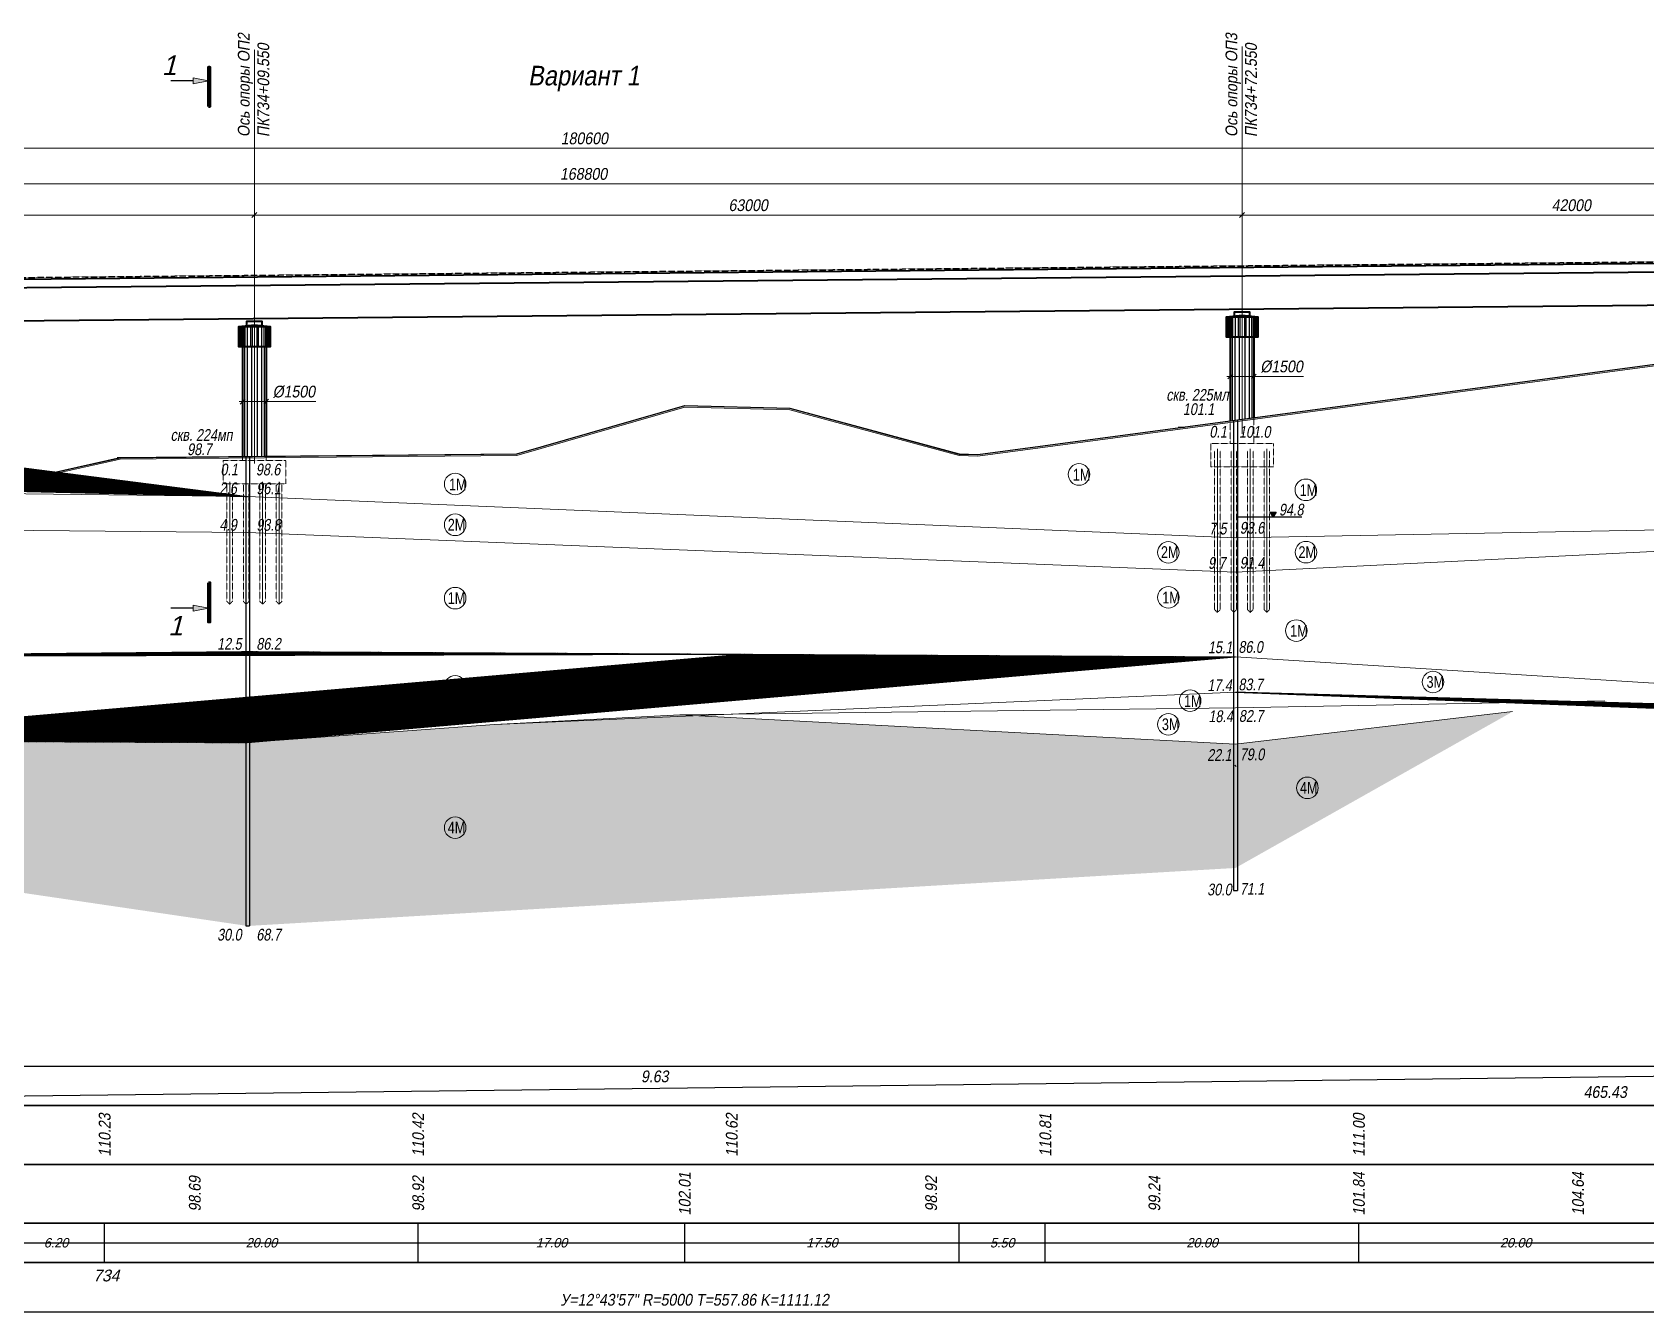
# Model space of a CAD drawing. Header units: millimetres. Extents: x 1864 to 10174863, y -4887456 to 5366151.
# Drawn here: x 9018489 to 9121402, y 382851 to 464462 of the extents above; entities that cross this region are included whole.
import ezdxf
from ezdxf.enums import TextEntityAlignment as Align

# ---------------------------------------------------------------- set-up
doc = ezdxf.new("R2010")
doc.units = ezdxf.units.MM
doc.linetypes.add('CENTER', pattern=[50.8, 31.75, -6.35, 6.35, -6.35])
doc.linetypes.add('DASHED', pattern=[7, 5, -2, 0])
for name, color, linetype, lineweight in [('C-GEOL-GRSL', 94, 'Continuous', 15), ('C-GIDR', 141, 'Continuous', 40), ('S-BALK', 150, 'Continuous', 40), ('S-BETN', 2, 'Continuous', 40), ('S-GRID', 1, 'CENTER', 20), ('S-GRID-TRASSA', 4, 'CENTER', 30), ('S-OPOR', 2, 'Continuous', 40), ('S-OPOR-NVEL', 7, 'DASHED', 20), ('S-TEXT', 4, 'Continuous', 30), ('S-ZEML', 32, 'Земля1', 30), ('T-DIMS', 3, 'Continuous', 30), ('T-RTBL', 6, 'Continuous', 25), ('T-SECT', 6, 'Continuous', 30), ('T-TEXT', 4, 'Continuous', 30)]:
    doc.layers.add(name, color=color, linetype=linetype, lineweight=lineweight)
for name, color, linetype in [('C-GEOL-PATT', 250, 'Continuous'), ('C-GEOL-SCVG', 60, 'Continuous'), ('S-PATT', 252, 'Continuous'), ('Красные отметки', 1, 'Continuous'), ('Модель — спереди', 7, 'Continuous'), ('Текст', 7, 'Continuous'), ('Черные отметки', 3, 'Continuous')]:
    doc.layers.add(name, color=color, linetype=linetype)
doc.styles.add('TM', font='mipgost.shx', dxfattribs={"width": 0.9, "oblique": 10})
doc.styles.add('Тип А прямой', font='mipgost.shx', dxfattribs={"width": 0.8})
doc.linetypes.add('Земля1', pattern='A,24,[3,ltsnew.shx,S=6,R=0,X=-6,Y=-6],3,[3,ltsnew.shx,S=6,R=0,X=-6,Y=-6],3,[3,ltsnew.shx,S=6,R=0,X=-6,Y=-6],0', length=30)
doc.dimstyles.new('TM', dxfattribs={"dimscale": 0, "dimtxt": 3, "dimasz": 1.25, "dimexe": 0.9, "dimexo": 1, "dimgap": 1, "dimtad": 1, "dimdec": 0, "dimdsep": 46, "dimtxsty": 'TM', "dimblk1": 'OBLIQUE', "dimblk2": 'OBLIQUE', "dimsah": 1, "dimcen": 3, "dimdle": 0.9, "dimclrt": 7, "dimadec": 0, "dimazin": 0, "dimtfac": 1, "dimtdec": 0, "dimtmove": 1, "dimatfit": 2, "dimldrblk": 'NONE', "dimfxl": 1, "dimtfill": 1, "dimtolj": 1, "dimlwd": 15, "dimlwe": 15, "dimarcsym": 0})
pattern_1 = [(45, (1390063217.026, 481230361.6045), (-3.5355, 3.5355), [])]

# ---------------------------------------------------------------- blocks, each defined once
blk = doc.blocks.new('eolog')
at = {"layer": 'C-GEOL-PATT', "ltscale": 1.75}
h = blk.add_hatch(dxfattribs=at)
h.set_pattern_fill('FG_15', color=256, style=0)
h.set_pattern_definition(pattern_1)
edge = h.paths.add_edge_path()
edge.add_line((1390063056.4, 481231329.6), (1390063056.4, 481231390.6))
edge.add_line((1390063056.4, 481231390.6), (1390063217, 481231390.6))
edge.add_line((1390063217, 481231390.6), (1390063384, 481231380.6))
edge.add_line((1390063384, 481231380.6), (1390063459.6, 481231337.8))
edge.add_line((1390063459.6, 481231337.8), (1390063461.9, 481231337.6))
edge.add_line((1390063461.9, 481231337.6), (1390063473, 481231331.2))
edge.add_line((1390063473, 481231331.2), (1390063557, 481231326.3))
edge.add_line((1390063557, 481231326.3), (1390063695, 481231331.2))
edge.add_line((1390063695, 481231331.2), (1390063723.3, 481231337.6))
edge.add_line((1390063723.3, 481231337.6), (1390063727.8, 481231337.6))
edge.add_line((1390063727.8, 481231337.6), (1390063767, 481231346.3))
edge.add_line((1390063767, 481231346.3), (1390063848.2, 481231347.1))
edge.add_line((1390063848.2, 481231347.1), (1390064020, 481231348.7))
edge.add_line((1390064020, 481231348.7), (1390064127, 481231379.5))
edge.add_line((1390064127, 481231379.5), (1390064194, 481231377.9))
edge.add_line((1390064194, 481231377.9), (1390064302, 481231348.6))
edge.add_line((1390064302, 481231348.6), (1390064314, 481231348.3))
edge.add_line((1390064314, 481231348.3), (1390064800, 481231413.1))
edge.add_line((1390064800, 481231413.1), (1390064896.7, 481231419))
edge.add_line((1390064896.7, 481231419), (1390065262, 481231429.8))
edge.add_line((1390065089.7, 481231419.9), (1390065089.9, 481231304.3))
edge.add_line((1390064912.5, 481231304.3), (1390064897.3, 481231304))
edge.add_line((1390064897.3, 481231304), (1390064478.4, 481231296.2))
edge.add_line((1390064478.4, 481231296.2), (1390063848.2, 481231322.6))
edge.add_line((1390063848.2, 481231322.6), (1390063217, 481231329.6))
edge.add_line((1390063217, 481231329.6), (1390063202, 481231329.6))
edge.add_line((1390063056.4, 481231217.6), (1390063056.4, 481231305.6))
edge.add_line((1390063056.4, 481231305.6), (1390063217, 481231305.6))
edge.add_line((1390063217, 481231305.6), (1390063848.2, 481231299.6))
edge.add_line((1390063848.2, 481231299.6), (1390064478.4, 481231274.3))
edge.add_line((1390064478.4, 481231274.3), (1390064895.3, 481231295))
edge.add_line((1390064895.3, 481231295), (1390064913, 481231295.3))
edge.add_line((1390065089.7, 481231295.3), (1390065089.2, 481231194))
edge.add_line((1390065089.2, 481231194), (1390064897.3, 481231193.9))
edge.add_line((1390064897.3, 481231193.9), (1390064478.4, 481231220.2))
edge.add_line((1390064478.4, 481231220.2), (1390063848.2, 481231223.6))
edge.add_line((1390063848.2, 481231223.6), (1390063217, 481231217.6))
edge.add_line((1390063217, 481231217.6), (1390063202, 481231217.6))
edge.add_line((1390064005.7, 481231177.1), (1390064478.4, 481231197.8))
edge.add_line((1390064478.4, 481231197.8), (1390064792.5, 481231189.1))
edge.add_line((1390064792.5, 481231189.1), (1390064714, 481231192.2))
edge.add_line((1390064714, 481231192.2), (1390064478.3, 481231187.8))
edge.add_line((1390064478.3, 481231187.8), (1390064123.9, 481231183.2))
edge.add_line((1390064123.9, 481231183.2), (1390064005.7, 481231177.1))
at = {"layer": 'C-GEOL-PATT'}
h = blk.add_hatch(dxfattribs=at)
h.set_pattern_fill('FG_35', color=256, style=0)
h.set_pattern_definition([(0, (1390063215.026, 481230364.6045), (6, 6), [5, -7]), (18.43495, (1390063216.0262, 481230363.6045), (6.000004, 6), [3.16228, -15.811386]), (161.56505, (1390063219.0262, 481230362.6045), (-6.000004, 6), [3.16228, -15.811386]), (26.56505, (1390063217.0262, 481230361.6045), (6.000002, 6.000001), [2.23607, -24.596747]), (135, (1390063218.026, 481230360.6045), (-6, -6), [1.414214, -7.071068]), (71.56505, (1390063217.0262, 481230357.6045), (6.000001, 6.0000035), [3.16228, -15.811397])])
h.paths.add_polyline_path([(1390063202, 481231391.6), (1390063217, 481231391.6), (1390063384, 481231381.6), (1390063461.9, 481231337.6), (1390063723.4, 481231337.6), (1390063767, 481231347.3), (1390064020, 481231349.7), (1390064127, 481231380.5), (1390064194, 481231378.9), (1390064302, 481231349.6), (1390064314, 481231349.3), (1390064478.4, 481231371.3), (1390064800, 481231414.1), (1390064913, 481231421), (1390064913.2, 481231420), (1390064800, 481231413.1), (1390064478.4, 481231370.3), (1390064314, 481231348.3), (1390064302, 481231348.6), (1390064194, 481231377.9), (1390064127, 481231379.5), (1390064020, 481231348.7), (1390063767, 481231346.3), (1390063723.3, 481231337.6), (1390063459.6, 481231337.8), (1390063384, 481231380.6), (1390063217, 481231390.6), (1390063202, 481231390.6)])
h = blk.add_hatch(dxfattribs=at)
h.set_pattern_fill('FG_15', color=256, scale=0.707107, style=0)
h.set_pattern_definition(pattern_1)
edge = h.paths.add_edge_path()
edge.add_line((1390063848.2, 481231322.6), (1390064478.4, 481231296.2))
edge.add_line((1390064478.4, 481231296.2), (1390064897.3, 481231304))
edge.add_line((1390064897.3, 481231304), (1390064912.5, 481231304.3))
edge.add_line((1390064912.5, 481231304.3), (1390064913, 481231295.3))
edge.add_line((1390064913, 481231295.3), (1390064897.3, 481231295))
edge.add_line((1390064897.3, 481231295), (1390064478.4, 481231274.3))
edge.add_line((1390064478.4, 481231274.3), (1390063848.2, 481231299.6))
edge.add_line((1390063848.2, 481231299.6), (1390063217, 481231305.6))
edge.add_line((1390063217, 481231213.3), (1390063053.7, 481231213.3))
edge.add_line((1390063053.7, 481231213.3), (1390063056.4, 481231401.2))
edge.add_line((1390063056.4, 481231401.2), (1390063219.9, 481231391.4))
edge.add_line((1390063219.9, 481231391.4), (1390063384, 481231381.6))
edge.add_line((1390063384, 481231381.6), (1390063473, 481231331.2))
edge.add_line((1390063473, 481231331.2), (1390063848.2, 481231322.6))
h = blk.add_hatch(dxfattribs=at)
h.set_pattern_fill('FG_19', color=256, scale=0.707107, style=0)
h.set_pattern_definition([(0, (1390063217.026, 481230361.6045), (0, 4.999952), [])])
edge = h.paths.add_edge_path()
edge.add_line((1390063056.4, 481231168.6), (1390063056.4, 481231217.6))
edge.add_line((1390063056.4, 481231217.6), (1390063217, 481231217.6))
edge.add_line((1390063217, 481231217.6), (1390063848.2, 481231223.6))
edge.add_line((1390063848.2, 481231223.6), (1390064478.3, 481231220.2))
edge.add_line((1390064478.3, 481231220.2), (1390064897.3, 481231193.9))
edge.add_line((1390064897.3, 481231193.9), (1390064912.5, 481231194))
edge.add_line((1390065089.9, 481231194), (1390065089.7, 481231181.6))
edge.add_line((1390064912.3, 481231181.6), (1390064897.3, 481231181.6))
edge.add_line((1390064897.3, 481231181.6), (1390064792.5, 481231189.1))
edge.add_line((1390064792.5, 481231189.1), (1390064478.3, 481231197.8))
edge.add_line((1390064478.3, 481231197.8), (1390064005.7, 481231177.1))
edge.add_line((1390064005.7, 481231177.1), (1390063848.2, 481231165.6))
edge.add_line((1390063848.2, 481231165.6), (1390063217, 481231168.6))
edge.add_line((1390063217, 481231168.6), (1390063202, 481231168.6))
edge.add_line((1390064123.9, 481231183.2), (1390064478.4, 481231186.6))
edge.add_line((1390064478.4, 481231186.6), (1390064714, 481231192.2))
edge.add_line((1390064714, 481231192.2), (1390064655.1, 481231185.3))
edge.add_line((1390064655.1, 481231185.3), (1390064478.3, 481231164.6))
edge.add_line((1390064478.3, 481231164.6), (1390064123.9, 481231183.2))
at = {"layer": 'C-GEOL-PATT', "ltscale": 2.5}
h = blk.add_hatch(dxfattribs=at)
h.set_pattern_fill('FG_12', color=256, scale=1.75, style=0)
h.set_pattern_definition([(45, (1390063217.026, 481230361.6045), (-3.5355, 3.5355), [3.999962, -0.99999])])
h.paths.add_polyline_path([(1390063848.2, 481231165.6), (1390064005.7, 481231177.1), (1390064123.9, 481231183.2), (1390064478.3, 481231164.6), (1390064655.1, 481231185.3), (1390064478.3, 481231085.6), (1390063848.2, 481231048.6), (1390063217, 481231141.6), (1390063056.4, 481231141.6), (1390063056.4, 481231168.6), (1390063217, 481231168.6)])
at = {"layer": 'Текст'}
h = blk.add_hatch(color=5, dxfattribs=at)
h.dxf.hatch_style = 1
h.paths.add_polyline_path([(1390064500.4, 481231312.6), (1390064502.3, 481231309.6), (1390064504.3, 481231312.6)])
at = {"layer": 'C-GEOL-GRSL'}
for p, q in [((1390063056.4, 481231331.4), (1390063848.2, 481231322.6)), ((1390063848.2, 481231322.6), (1390064478.4, 481231296.2)), ((1390063848.2, 481231299.6), (1390063056.4, 481231307.1)), ((1390064478.4, 481231274.3), (1390063848.2, 481231299.6)), ((1390064478.4, 481231296.2), (1390064897.3, 481231304)), ((1390064897.3, 481231295), (1390064478.4, 481231274.3)), ((1390063056.4, 481231216.1), (1390063848.2, 481231223.6)), ((1390063848.2, 481231223.6), (1390064478.3, 481231220.2)), ((1390064478.3, 481231220.2), (1390064897.3, 481231193.9)), ((1390064478.3, 481231197.8), (1390064005.7, 481231177.1)), ((1390064792.5, 481231189.1), (1390064478.3, 481231197.8)), ((1390064005.7, 481231177.1), (1390064123.9, 481231183.2)), ((1390064123.9, 481231183.2), (1390064478.3, 481231187.8)), ((1390064123.9, 481231183.2), (1390064478.3, 481231164.6)), ((1390064478.3, 481231187.8), (1390064714, 481231192.2)), ((1390064478.3, 481231164.6), (1390064655.1, 481231185.3)), ((1390063848.2, 481231165.6), (1390064005.7, 481231177.1)), ((1390063056.4, 481231169.4), (1390063848.2, 481231165.6))]:
    blk.add_line(p, q, dxfattribs=at)
blk.add_lwpolyline([(1390063723.3, 481231337.6), (1390063727.8, 481231337.6), (1390063767, 481231346.3), (1390064020, 481231348.7), (1390064127, 481231379.5), (1390064194, 481231377.9), (1390064302, 481231348.6), (1390064314, 481231348.3), (1390064800, 481231413.1), (1390064913.2, 481231420)], dxfattribs=at)
for centre in [(1390064378.5, 481231336.6), (1390063980.6, 481231330.5), (1390064523.2, 481231326.8), (1390063980.6, 481231304.5), (1390064435.5, 481231286.9), (1390064523.3, 481231287), (1390063980.6, 481231257.7), (1390064435.5, 481231258.2), (1390064517.1, 481231237), (1390063980.6, 481231201.4), (1390064604.3, 481231204.2), (1390064449.4, 481231192.3), (1390064435.5, 481231177.2), (1390064524.2, 481231136.7), (1390063980.6, 481231111.3)]:
    blk.add_circle(centre, 6.88, dxfattribs=at)
at = {"layer": 'C-GIDR'}
blk.add_line((1390063461.9, 481231337.6), (1390063723.3, 481231337.6), dxfattribs=at)
at = {"layer": 'S-OPOR', "lineweight": 30}
for p, q in [((1390064477.1, 481231371.1), (1390064477.1, 481231071.3)), ((1390064479.6, 481231371.4), (1390064479.6, 481231071.3)), ((1390063847, 481231348.1), (1390063847, 481231048.6)), ((1390063849.5, 481231348.1), (1390063849.5, 481231048.6)), ((1390064477.1, 481231071.3), (1390064479.6, 481231071.3)), ((1390063847, 481231048.6), (1390063849.5, 481231048.6))]:
    blk.add_line(p, q, dxfattribs=at)
at = {"layer": 'S-ZEML', "ltscale": 250}
blk.add_lwpolyline([(1390063056.4, 481231401.2), (1390063140, 481231396.2), (1390063384, 481231381.6), (1390063473, 481231331.2), (1390063557, 481231326.3), (1390063695, 481231331.2), (1390063767, 481231347.3), (1390064020, 481231349.7), (1390064127, 481231380.5), (1390064194, 481231378.9), (1390064302, 481231349.6), (1390064314, 481231349.3), (1390064800, 481231414.1), (1390064957, 481231423.6), (1390065049.1, 481231425.5)], dxfattribs=at)
at = {"layer": 'Модель — спереди'}
blk.add_line((1390064478.7, 481231150.4), (1390064478, 481231151.2), dxfattribs=at)
at = {"layer": 'Текст', "color": 5}
blk.add_line((1390064479.6, 481231309.6), (1390064520.6, 481231309.6), dxfattribs=at)
blk.add_lwpolyline([(1390064500.4, 481231312.6), (1390064504.3, 481231312.6), (1390064502.3, 481231309.6)], close=True, dxfattribs=at)
at = {"layer": 'T-TEXT', "style": 'Тип А прямой', "width": 0.8}
for s, p in [('1M', (1390064374.6, 481231332.7)), ('1M', (1390063976.7, 481231326.5)), ('1M', (1390064519.3, 481231322.9)), ('2M', (1390063975.9, 481231300.8)), ('2M', (1390064430.8, 481231283.3)), ('2M', (1390064518.5, 481231283.3)), ('1M', (1390063975.9, 481231254)), ('1M', (1390064431.6, 481231254.3)), ('1M', (1390064513.2, 481231233.1)), ('3M', (1390063976.5, 481231197.7)), ('3M', (1390064600.2, 481231200.5)), ('1M', (1390064445.5, 481231188.3)), ('3M', (1390064431.4, 481231173.5)), ('4M', (1390064519.5, 481231133)), ('4M', (1390063975.9, 481231107.6))]:
    blk.add_text(s, height=7.5, dxfattribs=at).set_placement(p)
at = {"layer": 'T-TEXT', "char_height": 7.5, "style": 'Тип А прямой'}
for s, insert, attachment_point in [('{\\Q10;\\C256;скв. 225мл}', (1390064454.1, 481231383.5), 8), ('{\\Q10;101.1}', (1390064454.8, 481231382), 2), ('{\\Q10;скв. 224мп}', (1390063818.8, 481231357.9), 8), ('{\\Q10; 98.7}', (1390063816.4, 481231348.8), 8)]:
    blk.add_mtext(s, dxfattribs=dict(at, insert=insert, attachment_point=attachment_point))
at = {"layer": 'Текст', "color": 23, "lineweight": 15, "style": 'Тип А прямой', "oblique": 10, "width": 0.8}
for s, p in [('0.1', (1390064461.7, 481231360.1)), ('101.0', (1390064480.6, 481231360)), ('0.1', (1390063830.9, 481231336)), ('98.6', (1390063853.5, 481231336)), ('2.6', (1390063830.2, 481231324)), ('96.1', (1390063853.8, 481231324)), ('4.9', (1390063830.2, 481231300.7)), ('93.8', (1390063853.8, 481231300.7)), ('7.5', (1390064461.5, 481231298.3)), ('93.6', (1390064481.1, 481231298.8)), ('9.7', (1390064460.9, 481231276.4)), ('91.4', (1390064481.1, 481231276.5)), ('12.5', (1390063828.8, 481231224.8)), ('86.2', (1390063853.8, 481231224.8)), ('15.1', (1390064460.8, 481231222.6)), ('86.0', (1390064480.2, 481231222.8)), ('17.4', (1390064460.4, 481231198.4)), ('83.7', (1390064480.2, 481231198.9)), ('18.4', (1390064461.1, 481231178.6)), ('82.7', (1390064480.5, 481231178.8)), ('18.3', (1390063828.8, 481231167)), ('80.4', (1390063853.8, 481231167)), ('22.1', (1390064460.3, 481231153.9)), ('79.0', (1390064481.1, 481231154.3)), ('30.0', (1390064460.3, 481231068.1)), ('71.1', (1390064481.1, 481231068.5)), ('30.0', (1390063828.8, 481231039.3)), ('68.7', (1390063853.8, 481231039.3))]:
    blk.add_text(s, height=7.5, dxfattribs=at).set_placement(p)
at = {"layer": 'Текст', "color": 5, "lineweight": 15, "style": 'Тип А прямой', "oblique": 10, "width": 0.8}
blk.add_text('94.8', height=7.5, dxfattribs=at).set_placement((1390064506.1, 481231310.4))
blk = doc.blocks.new('_OBLIQUE')
at = {"color": 0, "linetype": 'ByBlock', "lineweight": -2}
blk.add_line((0.5, 0.5), (-0.5, -0.5), dxfattribs=at)
blk = doc.blocks.new('*D723')
at = {"layer": 'Defpoints', "color": 0, "transparency": 16777216}
for p in [(9032655, 452802), (9032655, 448964), (8969655, 448358)]:
    blk.add_point(p, dxfattribs=at)
at = {"layer": 'T-DIMS', "color": 0, "lineweight": 15, "transparency": 16777216}
for p, q in [((8969655, 448608), (8969655, 453027)), ((9032655, 449214), (9032655, 453027))]:
    blk.add_line(p, q, dxfattribs=at)
at = {"layer": 'T-DIMS', "color": 0, "linetype": 'Continuous', "lineweight": 15, "transparency": 16777216}
blk.add_line((8969430, 452802), (9032880, 452802), dxfattribs=at)
at = {"layer": 'T-DIMS', "color": 0, "lineweight": 15, "transparency": 16777216, "xscale": 312.5, "yscale": 312.5, "zscale": 312.5, "rotation": 180}
blk.add_blockref('_OBLIQUE', (8969655, 452802), dxfattribs=at)
at = {"layer": 'T-DIMS', "color": 0, "lineweight": 15, "transparency": 16777216, "xscale": 312.5, "yscale": 312.5, "zscale": 312.5}
blk.add_blockref('_OBLIQUE', (9032655, 452802), dxfattribs=at)
at = {"layer": 'T-DIMS', "color": 7, "transparency": 16777216, "insert": (9001155, 453427), "char_height": 750, "attachment_point": 5, "style": 'TM', "bg_fill": 3, "box_fill_scale": 1.1, "bg_fill_color": 256, "bg_fill_true_color": 13158600, "bg_fill_transparency": 0}
blk.add_mtext('\\A1;63000', dxfattribs=at)
blk = doc.blocks.new('_None')
blk = doc.blocks.new('*D724')
at = {"layer": 'Defpoints', "color": 0, "transparency": 16777216}
for p in [(9095655, 452802), (9032655, 448964), (9095655, 449571)]:
    blk.add_point(p, dxfattribs=at)
at = {"layer": 'T-DIMS', "color": 0, "lineweight": 15, "transparency": 16777216}
for p, q in [((9032655, 449214), (9032655, 453027)), ((9095655, 449821), (9095655, 453027))]:
    blk.add_line(p, q, dxfattribs=at)
at = {"layer": 'T-DIMS', "color": 0, "linetype": 'Continuous', "lineweight": 15, "transparency": 16777216}
blk.add_line((9032430, 452802), (9095880, 452802), dxfattribs=at)
at = {"layer": 'T-DIMS', "color": 0, "lineweight": 15, "transparency": 16777216, "xscale": 312.5, "yscale": 312.5, "zscale": 312.5, "rotation": 180}
blk.add_blockref('_OBLIQUE', (9032655, 452802), dxfattribs=at)
at = {"layer": 'T-DIMS', "color": 0, "lineweight": 15, "transparency": 16777216, "xscale": 312.5, "yscale": 312.5, "zscale": 312.5}
blk.add_blockref('_OBLIQUE', (9095655, 452802), dxfattribs=at)
at = {"layer": 'T-DIMS', "color": 7, "transparency": 16777216, "insert": (9064155, 453427), "char_height": 750, "attachment_point": 5, "style": 'TM', "bg_fill": 3, "box_fill_scale": 1.1, "bg_fill_color": 256, "bg_fill_true_color": 13158600, "bg_fill_transparency": 0}
blk.add_mtext('\\A1;63000', dxfattribs=at)
blk = doc.blocks.new('*D725')
at = {"layer": 'Defpoints', "color": 0, "transparency": 16777216}
for p in [(9137655, 452802), (9137655, 449975), (9095655, 449571)]:
    blk.add_point(p, dxfattribs=at)
at = {"layer": 'T-DIMS', "color": 0, "lineweight": 15, "transparency": 16777216}
for p, q in [((9095655, 449821), (9095655, 453027)), ((9137655, 450225), (9137655, 453027))]:
    blk.add_line(p, q, dxfattribs=at)
at = {"layer": 'T-DIMS', "color": 0, "linetype": 'Continuous', "lineweight": 15, "transparency": 16777216}
blk.add_line((9095430, 452802), (9137880, 452802), dxfattribs=at)
at = {"layer": 'T-DIMS', "color": 0, "lineweight": 15, "transparency": 16777216, "xscale": 312.5, "yscale": 312.5, "zscale": 312.5, "rotation": 180}
blk.add_blockref('_OBLIQUE', (9095655, 452802), dxfattribs=at)
at = {"layer": 'T-DIMS', "color": 0, "lineweight": 15, "transparency": 16777216, "xscale": 312.5, "yscale": 312.5, "zscale": 312.5}
blk.add_blockref('_OBLIQUE', (9137655, 452802), dxfattribs=at)
at = {"layer": 'T-DIMS', "color": 7, "transparency": 16777216, "insert": (9116655, 453427), "char_height": 750, "attachment_point": 5, "style": 'TM', "bg_fill": 3, "box_fill_scale": 1.1, "bg_fill_color": 256, "bg_fill_true_color": 13158600, "bg_fill_transparency": 0}
blk.add_mtext('\\A1;42000', dxfattribs=at)
blk = doc.blocks.new('*D768')
at = {"layer": 'Defpoints', "color": 0, "transparency": 16777216}
for p in [(9138055, 454798), (9138055, 449874), (8969255, 448249)]:
    blk.add_point(p, dxfattribs=at)
at = {"layer": 'T-DIMS', "color": 0, "lineweight": 15, "transparency": 16777216}
for p, q in [((8969255, 448499), (8969255, 455023)), ((9138055, 450124), (9138055, 455023))]:
    blk.add_line(p, q, dxfattribs=at)
at = {"layer": 'T-DIMS', "color": 0, "linetype": 'Continuous', "lineweight": 15, "transparency": 16777216}
blk.add_line((8969030, 454798), (9138280, 454798), dxfattribs=at)
at = {"layer": 'T-DIMS', "color": 0, "lineweight": 15, "transparency": 16777216, "xscale": 312.5, "yscale": 312.5, "zscale": 312.5, "rotation": 180}
blk.add_blockref('_OBLIQUE', (8969255, 454798), dxfattribs=at)
at = {"layer": 'T-DIMS', "color": 0, "lineweight": 15, "transparency": 16777216, "xscale": 312.5, "yscale": 312.5, "zscale": 312.5}
blk.add_blockref('_OBLIQUE', (9138055, 454798), dxfattribs=at)
at = {"layer": 'T-DIMS', "color": 7, "transparency": 16777216, "insert": (9053655, 455423), "char_height": 750, "attachment_point": 5, "style": 'TM', "bg_fill": 3, "box_fill_scale": 1.1, "bg_fill_color": 256, "bg_fill_true_color": 13158600, "bg_fill_transparency": 0}
blk.add_mtext('\\A1;168800', dxfattribs=at)
blk = doc.blocks.new('*D772')
at = {"layer": 'Defpoints', "color": 0, "transparency": 16777216}
for p in [(9144005, 457064), (9144005, 449811), (8963406, 448194)]:
    blk.add_point(p, dxfattribs=at)
at = {"layer": 'T-DIMS', "color": 0, "linetype": 'Continuous', "lineweight": 15, "transparency": 16777216}
blk.add_line((8963181, 457064), (9144230, 457064), dxfattribs=at)
at = {"layer": 'T-DIMS', "color": 0, "lineweight": 15, "transparency": 16777216}
for p, q in [((8963406, 448444), (8963406, 457289)), ((9144005, 450061), (9144005, 457289))]:
    blk.add_line(p, q, dxfattribs=at)
at = {"layer": 'T-DIMS', "color": 0, "lineweight": 15, "transparency": 16777216, "xscale": 312.5, "yscale": 312.5, "zscale": 312.5, "rotation": 180}
blk.add_blockref('_OBLIQUE', (8963406, 457064), dxfattribs=at)
at = {"layer": 'T-DIMS', "color": 0, "lineweight": 15, "transparency": 16777216, "xscale": 312.5, "yscale": 312.5, "zscale": 312.5}
blk.add_blockref('_OBLIQUE', (9144005, 457064), dxfattribs=at)
at = {"layer": 'T-DIMS', "color": 7, "transparency": 16777216, "insert": (9053705, 457689), "char_height": 750, "attachment_point": 5, "style": 'TM', "bg_fill": 3, "box_fill_scale": 1.1, "bg_fill_color": 256, "bg_fill_true_color": 13158600, "bg_fill_transparency": 0}
blk.add_mtext('\\A1;180600', dxfattribs=at)
blk = doc.blocks.new('*D778')
at = {"layer": 'Defpoints', "color": 0, "transparency": 16777216}
blk.add_point((9031905, 440905), dxfattribs=at)
at = {"layer": 'T-DIMS', "color": 0, "linetype": 'Continuous', "lineweight": 15, "transparency": 16777216}
for p, q in [((9031680, 440905), (9033630, 440905)), ((9036576, 440905), (9033405, 440905))]:
    blk.add_line(p, q, dxfattribs=at)
at = {"layer": 'T-DIMS', "color": 0, "lineweight": 15, "transparency": 16777216}
for p, q in [((9031905, 440655), (9031905, 440680)), ((9033405, 440662), (9033405, 440680))]:
    blk.add_line(p, q, dxfattribs=at)
at = {"layer": 'T-DIMS', "color": 0, "lineweight": 15, "transparency": 16777216, "xscale": 312.5, "yscale": 312.5, "zscale": 312.5, "rotation": 180}
blk.add_blockref('_OBLIQUE', (9031905, 440905), dxfattribs=at)
at = {"layer": 'T-DIMS', "color": 7, "transparency": 16777216, "insert": (9035176, 441530), "char_height": 750, "attachment_point": 5, "style": 'TM', "bg_fill": 3, "box_fill_scale": 1.1, "bg_fill_color": 256, "bg_fill_true_color": 13158600, "bg_fill_transparency": 0}
blk.add_mtext('\\A1;%%c1500', dxfattribs=at)
at = {"layer": 'Defpoints', "color": 0, "transparency": 16777216}
for p in [(9033405, 440912), (9033405, 440905)]:
    blk.add_point(p, dxfattribs=at)
at = {"layer": 'T-DIMS', "color": 0, "lineweight": 15, "transparency": 16777216, "xscale": 312.5, "yscale": 312.5, "zscale": 312.5}
blk.add_blockref('_OBLIQUE', (9033405, 440905), dxfattribs=at)
blk = doc.blocks.new('*D779')
at = {"layer": 'Defpoints', "color": 0, "transparency": 16777216}
blk.add_point((9094905, 442506), dxfattribs=at)
at = {"layer": 'T-DIMS', "color": 0, "lineweight": 15, "transparency": 16777216}
for p, q in [((9094905, 442756), (9094905, 442731)), ((9096405, 442756), (9096405, 442731))]:
    blk.add_line(p, q, dxfattribs=at)
at = {"layer": 'T-DIMS', "color": 0, "linetype": 'Continuous', "lineweight": 15, "transparency": 16777216}
for p, q in [((9094680, 442506), (9096630, 442506)), ((9099576, 442506), (9096405, 442506))]:
    blk.add_line(p, q, dxfattribs=at)
at = {"layer": 'T-DIMS', "color": 0, "lineweight": 15, "transparency": 16777216, "xscale": 312.5, "yscale": 312.5, "zscale": 312.5, "rotation": 180}
blk.add_blockref('_OBLIQUE', (9094905, 442506), dxfattribs=at)
at = {"layer": 'T-DIMS', "color": 7, "transparency": 16777216, "insert": (9098176, 443131), "char_height": 750, "attachment_point": 5, "style": 'TM', "bg_fill": 3, "box_fill_scale": 1.1, "bg_fill_color": 256, "bg_fill_true_color": 13158600, "bg_fill_transparency": 0}
blk.add_mtext('\\A1;%%c1500', dxfattribs=at)
at = {"layer": 'Defpoints', "color": 0, "transparency": 16777216}
blk.add_point((9096405, 442506), dxfattribs=at)
blk.add_point((9096405, 442506), dxfattribs=at)
at = {"layer": 'T-DIMS', "color": 0, "lineweight": 15, "transparency": 16777216, "xscale": 312.5, "yscale": 312.5, "zscale": 312.5}
blk.add_blockref('_OBLIQUE', (9096405, 442506), dxfattribs=at)
blk = doc.blocks.new('*U796')
at = {"layer": 'Defpoints'}
blk.add_line((0, 0), (6200, 0), dxfattribs=at)
at = {"layer": 'T-RTBL', "style": 'TM', "oblique": 15, "flags": 8}
blk.add_attdef('РАССТ', text='', height=600, dxfattribs=at).set_placement((3100, 0), align=Align.MIDDLE_CENTER)
blk = doc.blocks.new('*U797')
at = {"layer": 'Defpoints'}
blk.add_line((0, 0), (20000, 0), dxfattribs=at)
at = {"layer": 'T-RTBL', "style": 'TM', "oblique": 15, "flags": 8}
blk.add_attdef('РАССТ', text='', height=600, dxfattribs=at).set_placement((10000, 0), align=Align.MIDDLE_CENTER)
blk = doc.blocks.new('*U798')
at = {"layer": 'Defpoints'}
blk.add_line((0, 0), (17000, 0), dxfattribs=at)
at = {"layer": 'T-RTBL', "style": 'TM', "oblique": 15, "flags": 8}
blk.add_attdef('РАССТ', text='', height=600, dxfattribs=at).set_placement((8500, 0), align=Align.MIDDLE_CENTER)
blk = doc.blocks.new('*U781')
at = {"layer": 'Defpoints'}
blk.add_line((0, 0), (17500, 0), dxfattribs=at)
at = {"layer": 'T-RTBL', "style": 'TM', "oblique": 15, "flags": 8}
blk.add_attdef('РАССТ', text='', height=600, dxfattribs=at).set_placement((8750, 0), align=Align.MIDDLE_CENTER)
blk = doc.blocks.new('*U782')
at = {"layer": 'Defpoints'}
blk.add_line((0, 0), (5500, 0), dxfattribs=at)
at = {"layer": 'T-RTBL', "style": 'TM', "oblique": 15, "flags": 8}
blk.add_attdef('РАССТ', text='', height=600, dxfattribs=at).set_placement((2750, 0), align=Align.MIDDLE_CENTER)
blk = doc.blocks.new('*U783')
at = {"layer": 'Defpoints'}
blk.add_line((0, 0), (20000, 0), dxfattribs=at)
at = {"layer": 'T-RTBL', "style": 'TM', "oblique": 15, "flags": 8}
blk.add_attdef('РАССТ', text='', height=600, dxfattribs=at).set_placement((10000, 0), align=Align.MIDDLE_CENTER)
blk = doc.blocks.new('*U784')
at = {"layer": 'Defpoints'}
blk.add_line((0, 0), (20000, 0), dxfattribs=at)
at = {"layer": 'T-RTBL', "style": 'TM', "oblique": 15, "flags": 8}
blk.add_attdef('РАССТ', text='', height=600, dxfattribs=at).set_placement((10000, 0), align=Align.MIDDLE_CENTER)
blk = doc.blocks.new('*U721')
at = {"layer": 'T-SECT', "lineweight": 60}
h = blk.add_hatch(color=256, dxfattribs=at)
h.dxf.hatch_style = 1
h.paths.add_polyline_path([(-0.2, 0), (-0.2, 10), (0.2, 10), (0.2, 0)])
h.paths.add_polyline_path([(-0.2, 6.52), (-4.1, 7.27), (-4.1, 5.77)])
h = blk.add_hatch(color=256, dxfattribs=at)
h.dxf.hatch_style = 1
h.paths.add_polyline_path([(-0.2, -121.52), (-0.2, -131.52), (0.2, -131.52), (0.2, -121.52)])
h.paths.add_polyline_path([(-0.2, -128.04), (-4.1, -128.79), (-4.1, -127.29)])
at = {"layer": 'T-SECT'}
for p, q in [((-4.1, 6.52), (-9.8, 6.52)), ((-4.1, -128.04), (-9.8, -128.04))]:
    blk.add_line(p, q, dxfattribs=at)
at = {"layer": 'T-SECT', "lineweight": 60}
for points in [[(-0.2, 0), (-0.2, 10), (0.2, 10), (0.2, 0)], [(-0.2, -121.52), (-0.2, -131.52), (0.2, -131.52), (0.2, -121.52)]]:
    blk.add_lwpolyline(points, close=True, dxfattribs=at)
at = {"layer": 'T-SECT', "lineweight": 0, "flags": 128}
for points in [[(-0.2, 6.52), (-4.1, 7.27), (-4.1, 5.77)], [(-0.2, -128.04), (-4.1, -128.79), (-4.1, -127.29)]]:
    blk.add_lwpolyline(points, close=True, dxfattribs=at)
at = {"layer": 'T-SECT', "lineweight": 60, "style": 'TM', "oblique": 15}
blk.add_attdef('N_1', text='', height=5, dxfattribs=at).set_placement((-8.36, 6.52), align=Align.BOTTOM_RIGHT)
blk.add_attdef('N_', text='', height=5, dxfattribs=at).set_placement((-10.47, -129.98), align=Align.TOP_LEFT)

msp = doc.modelspace()

# ---------------------------------------------------------------- linework, layer by layer
at = {"layer": 'C-GEOL-SCVG'}
for points in [[(9091587.8, 439263), (9091987.8, 439263)], [(9023905.3, 437332), (9024305.3, 437332)]]:
    msp.add_lwpolyline(points, dxfattribs=at)
at = {"layer": 'S-BALK'}
msp.add_lwpolyline([(8970319.9, 445604.1), (9137066.4, 447209.3)], dxfattribs=at)
at = {"layer": 'S-BETN'}
for points in [[(8969255.3, 448249), (9138055.3, 449874)], [(8969255.3, 447709), (9138055.3, 449333.9)]]:
    msp.add_lwpolyline(points, dxfattribs=at)
at = {"layer": 'S-GRID'}
for p, q in [((9032655.3, 436953), (9032655.3, 463368.8)), ((9095655.3, 438850.5), (9095655.3, 463562.9)), ((9094080.3, 427459.9), (9094080.3, 437887.7)), ((9095130.3, 427459.9), (9095130.3, 437887.7)), ((9096180.3, 427459.9), (9096180.3, 437887.7)), ((9097230.3, 427459.9), (9097230.3, 437887.7)), ((9031080.3, 427979.3), (9031080.3, 435782.3)), ((9032130.3, 427979.3), (9032130.3, 435782.3)), ((9033180.3, 427979.3), (9033180.3, 435782.3)), ((9034230.3, 427979.3), (9034230.3, 435782.3))]:
    msp.add_line(p, q, dxfattribs=at)
at = {"layer": 'S-GRID-TRASSA', "linetype": 'DASHED', "lineweight": 30}
msp.add_lwpolyline([(8923105.3, 448018.6), (8923204.3, 448019), (8928121.9, 448043.6), (8933039.4, 448070.9), (8937956.9, 448100.9), (8942874.4, 448133.5), (8943105.3, 448135.1), (8947791.9, 448168.8), (8952709.5, 448206.8), (8957627, 448247.4), (8962544.5, 448290.7), (8963105.3, 448295.9), (8967462, 448336.7), (9223105.3, 450797.7)], dxfattribs=at)
at = {"layer": 'S-OPOR'}
for p, q in [((9031655.3, 445704.2), (9033655.3, 445704.2)), ((9094655.3, 446309.7), (9096655.3, 446309.7)), ((9094905.3, 445009.7), (9094905.3, 439678.7)), ((9096405.3, 445009.7), (9096405.3, 439878.7)), ((9031905.3, 444404.2), (9031905.3, 437406)), ((9033405.3, 444404.2), (9033405.3, 437420.2))]:
    msp.add_line(p, q, dxfattribs=at)
for points in [[(9032655.3, 445804.2), (9033655.3, 445704.2), (9033655.3, 444404.2), (9031655.3, 444404.2), (9031655.3, 445704.2)], [(9095655.3, 446409.7), (9096655.3, 446309.7), (9096655.3, 445009.7), (9094655.3, 445009.7), (9094655.3, 446309.7)]]:
    msp.add_lwpolyline(points, close=True, dxfattribs=at)
for points in [[(9033155.3, 445754.3), (9033155.3, 446004.2), (9032155.3, 446004.2), (9032155.3, 445754.1)], [(9096155.3, 446359.8), (9096155.3, 446609.7), (9095155.3, 446609.7), (9095155.3, 446359.5)]]:
    msp.add_lwpolyline(points, dxfattribs=at)
at = {"layer": 'S-OPOR-NVEL'}
for p, q in [((9094905.3, 439678.7), (9094905.3, 438234.8)), ((9096405.3, 439878.7), (9096405.3, 438234.8)), ((9031905.3, 437406), (9031905.3, 437154.3)), ((9033405.3, 437420.2), (9033405.3, 437154.3)), ((9093905.3, 437759.8), (9093905.3, 427634.9)), ((9094255.3, 437759.8), (9094255.3, 427634.9)), ((9094955.3, 437759.8), (9094955.3, 427634.9)), ((9095305.3, 437759.8), (9095305.3, 427634.9)), ((9096005.3, 437759.8), (9096005.3, 427634.9)), ((9096355.3, 437759.8), (9096355.3, 427634.9)), ((9097055.3, 437759.8), (9097055.3, 427634.9)), ((9097405.3, 437759.8), (9097405.3, 427634.9)), ((9030905.3, 435654.3), (9030905.3, 428154.3)), ((9031255.3, 435654.3), (9031255.3, 428154.3)), ((9031955.3, 435654.3), (9031955.3, 428154.3)), ((9032305.3, 435654.3), (9032305.3, 428154.3)), ((9033005.3, 435654.3), (9033005.3, 428154.3)), ((9033355.3, 435654.3), (9033355.3, 428154.3)), ((9034055.3, 435654.3), (9034055.3, 428154.3)), ((9034405.3, 435654.3), (9034405.3, 428154.3)), ((9030905.3, 428154.3), (9031080.3, 427979.3)), ((9031080.3, 427979.3), (9031255.3, 428154.3)), ((9031955.3, 428154.3), (9032130.3, 427979.3)), ((9032130.3, 427979.3), (9032305.3, 428154.3)), ((9033005.3, 428154.3), (9033180.3, 427979.3)), ((9033180.3, 427979.3), (9033355.3, 428154.3)), ((9034055.3, 428154.3), (9034230.3, 427979.3)), ((9034230.3, 427979.3), (9034405.3, 428154.3)), ((9093905.3, 427634.9), (9094080.3, 427459.9)), ((9094080.3, 427459.9), (9094255.3, 427634.9)), ((9094955.3, 427634.9), (9095130.3, 427459.9)), ((9095130.3, 427459.9), (9095305.3, 427634.9)), ((9096005.3, 427634.9), (9096180.3, 427459.9)), ((9096180.3, 427459.9), (9096355.3, 427634.9)), ((9097055.3, 427634.9), (9097230.3, 427459.9)), ((9097230.3, 427459.9), (9097405.3, 427634.9))]:
    msp.add_line(p, q, dxfattribs=at)
for points in [[(9097655.3, 436734.8), (9097655.3, 438234.8), (9093655.3, 438234.8), (9093655.3, 436734.8)], [(9034655.3, 435654.3), (9034655.3, 437154.3), (9030655.3, 437154.3), (9030655.3, 435654.3)]]:
    msp.add_lwpolyline(points, close=True, dxfattribs=at)
at = {"layer": 'S-PATT'}
for p, q in [((9031730.3, 445704.2), (9031730.3, 444404.2)), ((9031805.3, 445704.2), (9031805.3, 444404.2)), ((9031880.3, 445704.2), (9031880.3, 444404.2)), ((9031955.3, 445704.2), (9031955.3, 444404.2)), ((9032055.3, 445704.2), (9032055.3, 444404.2)), ((9032655.3, 445804.2), (9032205.3, 445704.2)), ((9032205.3, 445704.2), (9032205.3, 444404.2)), ((9032405.3, 445704.2), (9032655.3, 445804.2)), ((9032405.3, 445704.2), (9032405.3, 444404.2)), ((9032505.3, 445704.2), (9032505.3, 444404.2)), ((9032655.3, 445804.2), (9032655.3, 445704.2)), ((9032655.3, 445804.2), (9032905.3, 445704.2)), ((9032655.3, 445804.2), (9033105.3, 445704.2)), ((9032805.3, 445704.2), (9032805.3, 444404.2)), ((9032905.3, 445704.2), (9032905.3, 444404.2)), ((9033105.3, 445704.2), (9033105.3, 444404.2)), ((9033255.3, 445704.2), (9033255.3, 444404.2)), ((9033355.3, 445704.2), (9033355.3, 444404.2)), ((9033430.3, 445704.2), (9033430.3, 444404.2)), ((9033505.3, 445704.2), (9033505.3, 444404.2)), ((9033580.3, 445704.2), (9033580.3, 444404.2)), ((9094730.3, 446309.7), (9094730.3, 445009.7)), ((9094805.3, 446309.7), (9094805.3, 445009.7)), ((9094880.3, 446309.7), (9094880.3, 445009.7)), ((9094955.3, 446309.7), (9094955.3, 445009.7)), ((9095055.3, 446309.7), (9095055.3, 445009.7)), ((9095655.3, 446409.7), (9095205.3, 446309.7)), ((9095205.3, 446309.7), (9095205.3, 445009.7)), ((9095405.3, 446309.7), (9095655.3, 446409.7)), ((9095405.3, 446309.7), (9095405.3, 445009.7)), ((9095505.3, 446309.7), (9095505.3, 445009.7)), ((9095655.3, 446409.7), (9095655.3, 446309.7)), ((9095655.3, 446409.7), (9095905.3, 446309.7)), ((9095655.3, 446409.7), (9096105.3, 446309.7)), ((9095805.3, 446309.7), (9095805.3, 445009.7)), ((9095905.3, 446309.7), (9095905.3, 445009.7)), ((9096105.3, 446309.7), (9096105.3, 445009.7)), ((9096255.3, 446309.7), (9096255.3, 445009.7)), ((9096355.3, 446309.7), (9096355.3, 445009.7)), ((9096430.3, 446309.7), (9096430.3, 445009.7)), ((9096505.3, 446309.7), (9096505.3, 445009.7)), ((9096580.3, 446309.7), (9096580.3, 445009.7)), ((9095024.3, 445009.7), (9095024.3, 439694.6)), ((9095192.7, 445009.7), (9095192.7, 439717)), ((9095473.2, 445009.7), (9095473.2, 439754.4)), ((9095837.4, 445009.7), (9095837.4, 439803)), ((9096117.9, 445009.7), (9096117.9, 439840.4)), ((9096286.3, 445009.7), (9096286.3, 439862.8)), ((9032024.3, 444404.2), (9032024.3, 437407.1)), ((9032192.7, 444404.2), (9032192.7, 437408.7)), ((9032473.2, 444404.2), (9032473.2, 437411.4)), ((9032837.4, 444404.2), (9032837.4, 437414.9)), ((9033117.9, 444404.2), (9033117.9, 437417.5)), ((9033286.3, 444404.2), (9033286.3, 437419.1))]:
    msp.add_line(p, q, dxfattribs=at)
at = {"layer": 'S-ZEML'}
msp.add_lwpolyline([(8923105.3, 441718), (8929305.3, 443672), (8938005.3, 443612), (8985805.3, 440762), (8994705.3, 435722), (9003105.3, 435232.2), (9016905.3, 435722), (9024105.3, 437332), (9049405.3, 437572), (9060105.3, 440652), (9066805.3, 440492), (9077605.3, 437562), (9078805.3, 437532), (9127405.3, 444012), (9143105.3, 444957.7), (9223105.3, 446572.6)], dxfattribs=at)
at = {"layer": 'T-RTBL'}
for p, q in [((9223105.3, 398500.1), (8923105.3, 398500.1)), ((8967462, 396000.1), (9172358.8, 398500.1)), ((8923105.3, 396000.1), (9223105.3, 396000.1)), ((9223105.3, 396000.1), (8923105.3, 396000.1)), ((8923105.3, 392250.1), (9223105.3, 392250.1)), ((9223105.3, 392250.1), (8923105.3, 392250.1)), ((9223105.3, 388500.1), (8923105.3, 388500.1)), ((8923105.3, 388500.1), (9223105.3, 388500.1)), ((9023105.3, 386000.1), (9023105.3, 388500.1)), ((9043105.3, 386000.1), (9043105.3, 388500.1)), ((9060105.3, 386000.1), (9060105.3, 388500.1)), ((9077605.3, 386000.1), (9077605.3, 388500.1)), ((9083105.3, 386000.1), (9083105.3, 388500.1)), ((9103105.3, 386000.1), (9103105.3, 388500.1)), ((8923105.3, 386000.1), (9223105.3, 386000.1)), ((9223105.3, 386000.1), (8923105.3, 386000.1)), ((8923105.3, 382851.2), (9223105.3, 382851.2))]:
    msp.add_line(p, q, dxfattribs=at)

# ---------------------------------------------------------------- block references
at = {"layer": 'T-DIMS', "xscale": 100, "yscale": 100, "zscale": 100}
msp.add_blockref('eolog', (-138997352597.3, -48122697402.7), dxfattribs=at)
at = {"layer": 'T-RTBL'}
ref = msp.add_blockref('*U796', (9016905.3, 387250.1), dxfattribs=at)
ref.add_attrib('РАССТ', '6.20', dxfattribs={"height": 600, "style": 'TM', "oblique": 15}).set_placement((9020005.3, 387250.1), align=Align.MIDDLE_CENTER)
ref = msp.add_blockref('*U797', (9023105.3, 387250.1), dxfattribs=at)
ref.add_attrib('РАССТ', '20.00', dxfattribs={"height": 600, "style": 'TM', "oblique": 15}).set_placement((9033105.3, 387250.1), align=Align.MIDDLE_CENTER)
ref = msp.add_blockref('*U798', (9043105.3, 387250.1), dxfattribs=at)
ref.add_attrib('РАССТ', '17.00', dxfattribs={"height": 600, "style": 'TM', "oblique": 15}).set_placement((9051605.3, 387250.1), align=Align.MIDDLE_CENTER)
ref = msp.add_blockref('*U781', (9060105.3, 387250.1), dxfattribs=at)
ref.add_attrib('РАССТ', '17.50', dxfattribs={"height": 600, "style": 'TM', "oblique": 15}).set_placement((9068855.3, 387250.1), align=Align.MIDDLE_CENTER)
ref = msp.add_blockref('*U782', (9077605.3, 387250.1), dxfattribs=at)
ref.add_attrib('РАССТ', '5.50', dxfattribs={"height": 600, "style": 'TM', "oblique": 15}).set_placement((9080355.3, 387250.1), align=Align.MIDDLE_CENTER)
ref = msp.add_blockref('*U783', (9083105.3, 387250.1), dxfattribs=at)
ref.add_attrib('РАССТ', '20.00', dxfattribs={"height": 600, "style": 'TM', "oblique": 15}).set_placement((9093105.3, 387250.1), align=Align.MIDDLE_CENTER)
ref = msp.add_blockref('*U784', (9103105.3, 387250.1), dxfattribs=at)
ref.add_attrib('РАССТ', '20.00', dxfattribs={"height": 600, "style": 'TM', "oblique": 15}).set_placement((9113105.3, 387250.1), align=Align.MIDDLE_CENTER)

# ---------------------------------------------------------------- texts
at = {"layer": 'S-TEXT', "linetype": 'Continuous', "style": 'TM', "oblique": 10, "width": 0.9}
msp.add_text('У=12°43\'57" R=5000 T=557.86 K=1111.12', height=750, dxfattribs=at).set_placement((9052172.4, 383238.6))
at = {"layer": 'S-TEXT', "char_height": 750, "width": 22672.914, "attachment_point": 1, "rotation": 90, "style": 'TM'}
for s, insert in [('Ось опоры ОП2\\PПК734+09.550', (9031601.5, 457780)), ('Ось опоры ОП3\\PПК734+72.550', (9094601.5, 457780))]:
    msp.add_mtext(s, dxfattribs=dict(at, insert=insert))
at = {"layer": 'S-TEXT', "insert": (9053675.1, 461508.5), "char_height": 1250, "width": 9608.71, "attachment_point": 5, "style": 'TM'}
msp.add_mtext('\\pxqc;Вариант 1', dxfattribs=at)
at = {"layer": 'T-RTBL', "color": 4, "style": 'TM', "oblique": 15}
msp.add_text('734', height=750, dxfattribs=at).set_placement((9022364.5, 384785.9))
at = {"layer": 'Красные отметки', "linetype": 'Continuous', "style": 'TM', "oblique": 10, "width": 0.9}
for s, p in [('9.63', (9058196.6, 397862.2)), ('465.43', (9118822.4, 396865.2))]:
    msp.add_text(s, height=750, dxfattribs=at).set_placement(p, align=Align.MIDDLE_CENTER)
at = {"layer": 'Красные отметки', "color": 1, "linetype": 'Continuous', "true_color": 0xf90606, "style": 'TM', "oblique": 10, "width": 0.9}
for s, p in [('110.23', (9023105.3, 394125.1)), ('110.42', (9043105.3, 394125.1)), ('110.62', (9063105.3, 394125.1)), ('110.81', (9083105.3, 394125.1)), ('111.00', (9103105.3, 394125.1))]:
    msp.add_text(s, height=750, rotation=90.000025, dxfattribs=at).set_placement(p, align=Align.MIDDLE_CENTER)
at = {"layer": 'Черные отметки', "linetype": 'Continuous', "style": 'TM', "oblique": 10, "width": 0.9}
for s, p in [('98.69', (9028855.5, 390375.1)), ('98.92', (9043105.3, 390375.1)), ('102.01', (9060105.3, 390375.1)), ('98.92', (9075821.4, 390375.1)), ('99.24', (9090062.4, 390375.1)), ('101.84', (9103105.3, 390375.1)), ('104.64', (9117082.2, 390375.1))]:
    msp.add_text(s, height=750, rotation=90.000025, dxfattribs=at).set_placement(p, align=Align.MIDDLE_CENTER)

# ---------------------------------------------------------------- next in the draw order: dimensions: what is measured, and where the dimension line sits
at = {"layer": 'T-DIMS'}
dim = msp.add_linear_dim(base=(9032655.3, 452801.9), p1=(8969655.3, 448357.9), p2=(9032655.3, 448964.3), dimstyle='TM', override={"dimscale": 0, "dimtix": 0, "dimtofl": 1, "dimtmove": 1, "dimatfit": 2}, dxfattribs=at)
dim.commit()
dim.dimension.update_dxf_attribs({"geometry": '*D723', "text_midpoint": (9001155.3, 453426.9)})
for base, p1, p2, picture, middle in [((9096405.3, 442505.8), (9094905.3, 442505.8), (9096405.3, 442505.8), '*D779', (9098176.1, 442234.5)), ((9033405.3, 440905.1), (9031905.3, 440905.1), (9033405.3, 440912.2), '*D778', (9035176.1, 440633.8))]:
    dim = msp.add_linear_dim(base=base, p1=p1, p2=p2, text='%%c<>', dimstyle='TM', override={"dimscale": 0, "dimtix": 0, "dimtofl": 1, "dimtmove": 1, "dimatfit": 2}, dxfattribs=at)
    dim.commit()
    dim.dimension.update_dxf_attribs({"geometry": picture, "text_midpoint": middle, "dimtype": 128})

# ---------------------------------------------------------------- next in the draw order: dimensions: what is measured, and where the dimension line sits
dim = msp.add_linear_dim(base=(9095655.3, 452801.9), p1=(9032655.3, 448964.3), p2=(9095655.3, 449570.8), dimstyle='TM', override={"dimscale": 0, "dimtix": 0, "dimtofl": 1, "dimtmove": 1, "dimatfit": 2}, dxfattribs=at)
dim.commit()
dim.dimension.update_dxf_attribs({"geometry": '*D724', "text_midpoint": (9064155.3, 453426.9)})

# ---------------------------------------------------------------- next in the draw order: dimensions: what is measured, and where the dimension line sits
dim = msp.add_linear_dim(base=(9137655.3, 452801.9), p1=(9095655.3, 449570.8), p2=(9137655.3, 449975.1), dimstyle='TM', override={"dimscale": 0, "dimtix": 0, "dimtofl": 1, "dimtmove": 1, "dimatfit": 2}, dxfattribs=at)
dim.commit()
dim.dimension.update_dxf_attribs({"geometry": '*D725', "text_midpoint": (9116655.3, 453426.9)})

# ---------------------------------------------------------------- next in the draw order: dimensions: what is measured, and where the dimension line sits
dim = msp.add_linear_dim(base=(9138055.3, 454797.6), p1=(8969255.3, 448249), p2=(9138055.3, 449874), dimstyle='TM', override={"dimscale": 0, "dimtix": 0, "dimtofl": 1, "dimtmove": 1, "dimatfit": 2}, dxfattribs=at)
dim.commit()
dim.dimension.update_dxf_attribs({"geometry": '*D768', "text_midpoint": (9053655.3, 455422.6)})

# ---------------------------------------------------------------- next in the draw order: dimensions: what is measured, and where the dimension line sits
dim = msp.add_linear_dim(base=(9144004.8, 457063.9), p1=(8963405.8, 448193.7), p2=(9144004.8, 449811.2), dimstyle='TM', override={"dimscale": 0, "dimrnd": 5, "dimtix": 0, "dimtofl": 1, "dimtmove": 1, "dimatfit": 2}, dxfattribs=at)
dim.commit()
dim.dimension.update_dxf_attribs({"geometry": '*D772', "text_midpoint": (9053705.3, 457688.9)})

# ---------------------------------------------------------------- next in the draw order: block references
at = {"xscale": 250, "yscale": 250, "zscale": 250}
msp.add_blockref('*U721', (9029770.7, 459733.3), dxfattribs=at).add_auto_attribs({'N_1': '1', 'N_': '1'})

doc.saveas('drawing.dxf')
